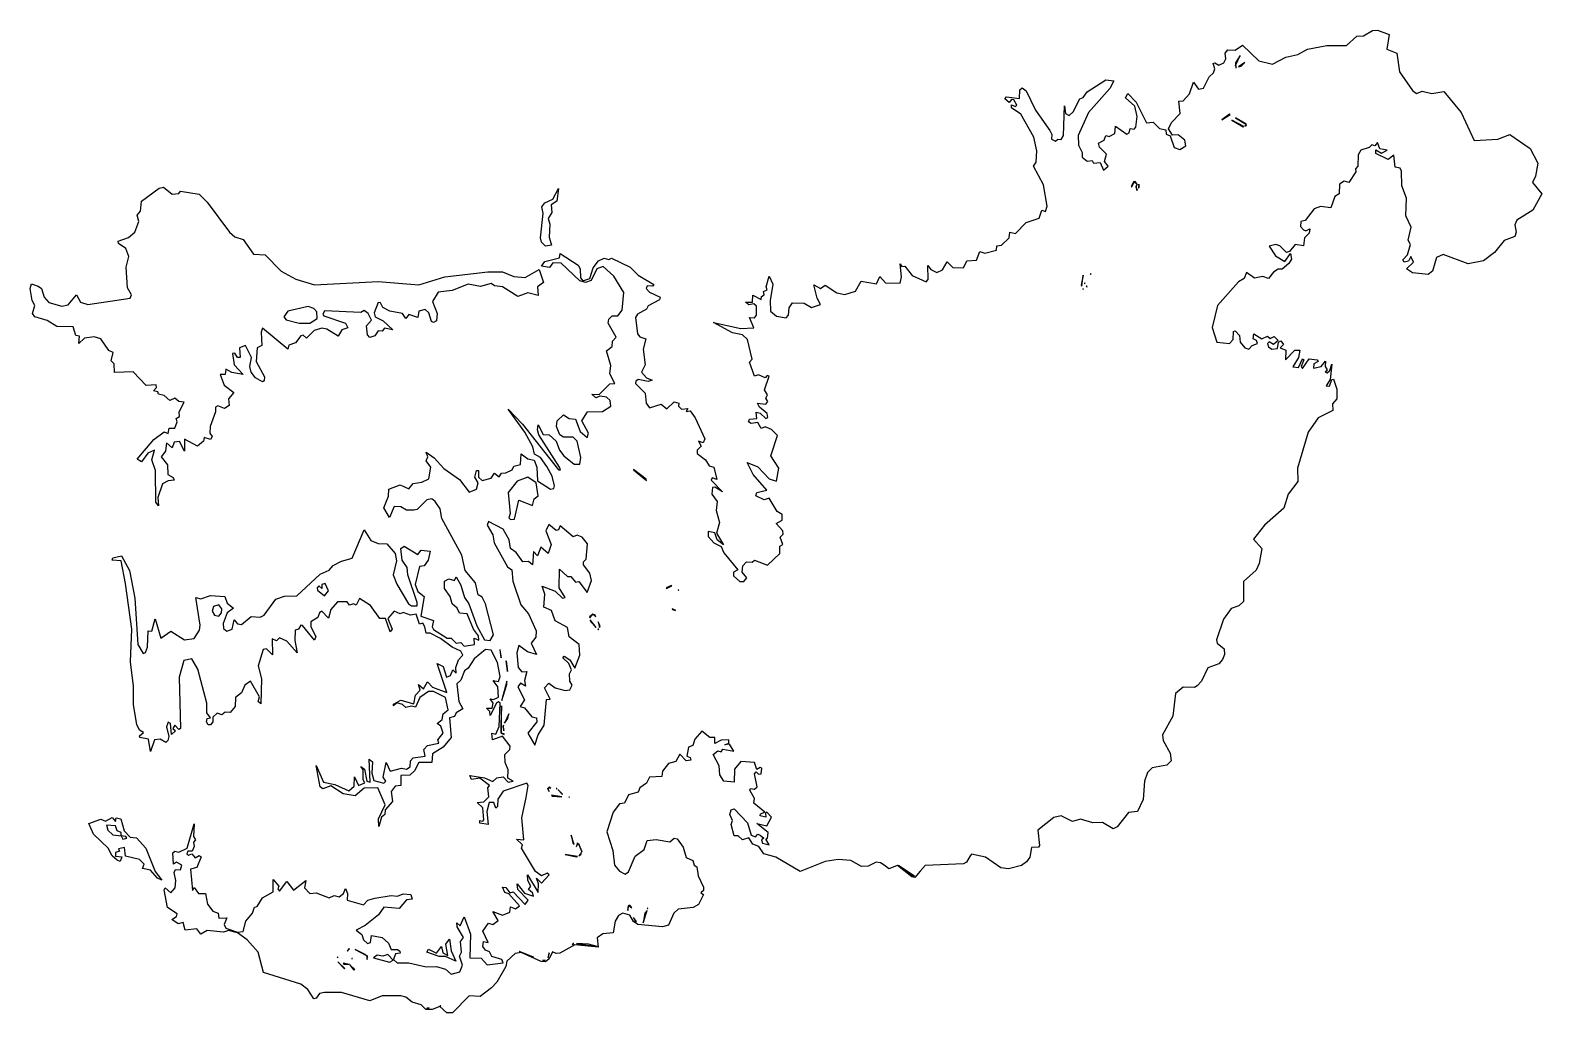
# Model space of a CAD drawing. Header units: millimetres. Extents: x 75 to 540, y 84 to 386.
import ezdxf

# ---------------------------------------------------------------- set-up
doc = ezdxf.new("R2010")
doc.units = ezdxf.units.MM
doc.layers.add('PASS_02', color=2, linetype='Continuous')

msp = doc.modelspace()

# ---------------------------------------------------------------- linework, layer by layer
at = {"layer": 'PASS_02'}
for points in [[(203.19, 84), (201, 85.89), (198.6, 85), (196.74, 85), (195.25, 86.44), (192.47, 87.25), (190.5, 88.81), (189, 89.19), (183.25, 89.21), (179.5, 87.7), (170.75, 90.21), (165.5, 90.25), (164, 89.89), (163, 88.45), (162.25, 88.27), (160.42, 91.12), (158.25, 92.77), (146.75, 96.37), (145.17, 102.62), (141.75, 106.42), (138.75, 108.52), (136, 109.28), (134.5, 108.81), (129.5, 109.28), (127.5, 108.11), (126.25, 109.82), (122.73, 109.38), (122.12, 111.75), (120.5, 111.36), (118.57, 112.62), (120.06, 113.62), (120.22, 114.38), (117.26, 116.38), (116.25, 121.82), (116.5, 122.34), (118.25, 120.81), (119.59, 122.38), (119.84, 124.62), (119.27, 127.12), (119.75, 127.98), (121.25, 127.92), (121.7, 129.38), (120, 130.25), (119.13, 129.62), (118.92, 133.12), (119.5, 133.67), (120.75, 133.31), (123.28, 134.62), (125.5, 142.02), (125.26, 138.12), (125.89, 137.12), (125.28, 136.38), (125.42, 135.12), (124.89, 133.62), (123.52, 133.62), (123.2, 132.88), (123.75, 132.43), (124.75, 132.88), (125.75, 131.65), (127, 132.33), (127.59, 131.88), (126.29, 128.62), (124.37, 128.12), (125, 121.58), (125.5, 122.49), (126.75, 120.68), (129, 120.63), (129.52, 117.38), (131.25, 115.24), (132.8, 114.62), (133, 113.02), (135.51, 113.12), (134.73, 111.12), (135.25, 109.99), (138.75, 108.75), (140.5, 108.94), (141.32, 112.12), (143.41, 114.62), (144, 116.4), (144.85, 116.62), (146.5, 119.34), (149.75, 121.13), (149.75, 124.94), (151.5, 122.88), (151.17, 122.12), (151.75, 121.37), (154, 124.38), (156, 121.71), (159.75, 124.63), (159.34, 122.38), (161, 120.68), (163, 120.89), (167, 119.32), (168.5, 120.02), (170, 119.66), (171.33, 120.62), (172, 122.23), (172.65, 120.62), (172.49, 118.62), (177.5, 117.12), (178.87, 118.62), (181, 119.21), (186, 120.08), (188, 119.84), (189.75, 120.55), (192.09, 120.38), (192.45, 118.88), (190.75, 118.75), (188.5, 116.05), (183.75, 116.44), (182.17, 114.12), (178, 110.77), (175.3, 109.38), (177, 108.05), (177.5, 106.4), (178.75, 105.27), (179.7, 105.62), (180, 107.76), (183.25, 107.09), (185.25, 105.4), (186, 103.48), (188, 103.43), (188.72, 102.88), (188.75, 102.36), (187.34, 102.12), (186.8, 100.38), (187.9, 99.38), (191.5, 99.33), (196.75, 98.14), (200, 98.2), (202.75, 97.35), (204.5, 95.84), (207.19, 96.62), (208, 98.62), (207.01, 101.38), (207.65, 102.62), (207.39, 105.88), (208.23, 107.12), (206.34, 110.38), (206.21, 111.62), (207.25, 110.67), (208.5, 113.51), (210.38, 108.12), (210.25, 100.84), (213.75, 100.8), (215.5, 98.73), (220.5, 99.37), (220.06, 100.38), (217, 101.31), (216.25, 102.76), (215, 103.24), (214.2, 104.38), (214.41, 105.88), (215.86, 105.62), (214.25, 109.11), (216, 111.51), (217.25, 111.11), (218.88, 112.38), (217.25, 115.07), (220.25, 113.96), (222.53, 114.88), (222.75, 116.52), (224.25, 115.97), (225.46, 116.88), (222.25, 120.53), (221, 120.98), (220.25, 122.55), (221.25, 122.49), (222.5, 120.88), (223.5, 121.13), (227.25, 117.28), (228.2, 118.62), (224.95, 121.88), (224.75, 123.63), (227, 120.73), (229.75, 119.81), (229.53, 120.88), (228.29, 121.88), (228.97, 122.88), (228.05, 124.62), (227.97, 126.38), (231.25, 120.97), (231.35, 123.62), (230.75, 125.34), (232.25, 123.82), (234.6, 126.38), (234, 126.85), (232.25, 126.05), (230.39, 127.38), (226.09, 134.62), (226.38, 135.62), (224.54, 137.38), (226.85, 137.12), (226.2, 143.88), (227.58, 150.12), (228.11, 153.88), (227.75, 154.58), (220.5, 152.09), (218.85, 149.62), (218.76, 147.38), (218.25, 146.84), (217.57, 148.62), (216.18, 148.62), (215.45, 145.88), (215.82, 141.88), (213.25, 142.28), (213.25, 143.04), (214.25, 142.85), (214.5, 143.29), (214.25, 146.99), (212.43, 148.62), (214.5, 148.78), (216.05, 150.38), (215.71, 153.12), (216.27, 153.88), (213.25, 156.06), (210.75, 155.73), (210.19, 156.88), (214.75, 156.24), (217.25, 155.04), (218.5, 156.2), (220.5, 156.45), (222, 154.86), (223.49, 155.12), (221.87, 156.12), (222.04, 158.62), (221.03, 160.88), (220.97, 163.38), (222.51, 164.88), (222.65, 165.88), (220.25, 168.96), (217.18, 167.88), (216.97, 169.88), (218.25, 169.61), (219.25, 171.93), (219.54, 179.12), (219, 179.53), (218.37, 179.12), (216.5, 175.3), (216.36, 176.62), (215.33, 177.62), (217.04, 177.62), (217.35, 179.12), (216.5, 180.44), (217.5, 180.23), (219, 180.96), (218.84, 184.12), (217.44, 186.12), (219, 185.76), (219.56, 187.38), (218.74, 191.62), (216.73, 195.38), (215, 195.64), (211.5, 192.75), (209.75, 189.92), (208.62, 189.12), (207.5, 186.25), (206.18, 185.12), (206.79, 179.62), (208.08, 177.38), (206, 176.19), (205.5, 175.07), (203.97, 174.62), (204.48, 168.62), (202, 165.62), (198.77, 163.62), (198.5, 160.89), (194.5, 160.94), (193.25, 158.3), (191.75, 157.05), (188.96, 156.88), (189, 153.8), (187.25, 153.64), (186, 152.04), (186.48, 148.88), (184.18, 146.38), (184.09, 144.88), (183.09, 144.12), (182.25, 141.28), (182.11, 143.62), (184.17, 147.88), (181.93, 153.12), (177.75, 153.05), (175, 150.67), (171.25, 151.26), (167.5, 153.71), (165, 152.79), (164.25, 153.38), (163, 159.98), (165.25, 154.91), (168.75, 154.14), (173, 152.24), (174.66, 153.62), (174.75, 156.54), (175.99, 153.88), (177.94, 154.62), (177.4, 155.62), (177.4, 158.62), (176.75, 159.65), (177.83, 158.88), (178.55, 155.12), (179.55, 154.88), (179.25, 161.9), (180.29, 161.12), (180.07, 157.62), (180.75, 155.37), (183.75, 154.54), (184.39, 155.12), (183.6, 156.38), (184.5, 160.94), (185.75, 158.27), (189.25, 159.19), (190.75, 158.81), (191.84, 159.62), (192.02, 161.38), (192.75, 162.31), (196.44, 162.88), (196.12, 164.88), (197.25, 166.1), (200.73, 166.88), (200.41, 167.88), (202.03, 169.88), (201.29, 172.12), (200.2, 172.88), (201.75, 174.1), (202.04, 175.88), (203.58, 177.12), (202.75, 180.85), (199, 182.75), (197.5, 182.75), (194.8, 180.88), (193.5, 177.87), (192.25, 178.24), (190.5, 177.83), (189.5, 178.78), (187.75, 179.22), (186.75, 178.34), (186.74, 178.88), (189, 180.06), (193, 178.94), (193.52, 181.62), (194.9, 183.12), (194.39, 184.88), (196, 183.51), (197.25, 185.72), (198.75, 184.02), (203.14, 182.38), (200.2, 191.38), (201.99, 190.38), (203, 187.13), (204.25, 187.6), (205, 189.43), (206, 188.33), (205.94, 190.12), (206.75, 192.43), (208.03, 193.88), (207.5, 195.13), (204.75, 196.31), (201.25, 198.97), (198, 200.61), (196.75, 200.62), (196.42, 202.62), (195.75, 203.68), (194.72, 203.38), (193.75, 206.51), (192, 206.2), (189.75, 207.01), (188.75, 206.57), (187, 207.45), (185.05, 205.12), (186.29, 201.88), (185.75, 201.06), (184.26, 205.12), (182.5, 205.14), (179.67, 209.12), (176.25, 211.32), (175.25, 209.25), (174.5, 209.68), (173.25, 209.24), (172.5, 210.27), (169.5, 210.32), (167.52, 207.88), (166.75, 205.28), (164.75, 207.38), (163.96, 206.88), (163.5, 205.45), (161.29, 204.12), (161.32, 202.62), (162.88, 199.62), (162.5, 198.53), (158.75, 202.97), (158.25, 203.12), (157.5, 201.93), (156.5, 201.58), (156.37, 198.38), (157.13, 194.62), (154, 198.23), (151.75, 199.2), (150.75, 198.28), (149.46, 198.88), (149.5, 194.02), (147.75, 195.88), (146.73, 195.62), (145.19, 190.62), (146.16, 186.62), (146, 178.94), (145.16, 179.62), (145.54, 181.12), (142.74, 185.88), (141, 184.71), (140, 182.34), (138.22, 180.88), (138.03, 178.12), (136.5, 176.26), (135.04, 176.38), (134, 175.55), (132.5, 176.04), (131.25, 174.88), (131.23, 173.38), (130.5, 172.49), (129.75, 172.47), (129.27, 173.38), (129.5, 174.39), (130.53, 174.62), (129.35, 176.12), (129.36, 179.12), (126.61, 189.62), (124.75, 192.72), (122.25, 192.21), (120.82, 187.12), (121.25, 171.39), (120.75, 171.09), (119.5, 172.37), (118.93, 171.38), (119.75, 170.62), (118.5, 169.54), (118.14, 172.88), (117.5, 173.33), (116.91, 171.88), (117.68, 168.88), (117.38, 167.62), (116.75, 167.1), (115, 168.03), (113.25, 167.83), (112, 164.31), (111.42, 168.12), (108.81, 168.62), (108.67, 169.12), (109.87, 170.12), (108.71, 170.88), (107.79, 172.62), (106.81, 178.62), (106.83, 184.38), (105.87, 191.88), (106.29, 201.88), (104.37, 215.88), (103.04, 222.88), (100.22, 223.12), (100.5, 223.81), (103.15, 224.38), (105.61, 219.88), (107.18, 211.38), (108.16, 197.12), (109.75, 194.39), (110.5, 194.7), (111.1, 196.38), (111.34, 201.38), (112.5, 201.25), (113.5, 205.02), (115.25, 199.1), (118.25, 201.23), (122.5, 198.59), (125.5, 199.01), (127.09, 201.62), (127.33, 203.12), (126, 211.58), (127.5, 211.25), (130.5, 212.21), (134.93, 211.88), (135.62, 209.88), (137.56, 208.38), (135.65, 206.88), (134.4, 203.62), (134.47, 202.12), (135.5, 201.28), (137.11, 201.88), (137.75, 204.73), (138.75, 203.53), (140, 203.31), (143, 205.76), (145.75, 205.58), (147, 206.18), (150.56, 211.12), (153.25, 212.03), (157, 212.17), (164.25, 218.76), (167, 219.98), (168.25, 221.42), (170.75, 222.73), (174, 223.72), (177.75, 232.42), (179.75, 229.08), (182, 228.19), (184.71, 228.12), (187.29, 225.12), (187.68, 222.88), (186.69, 218.62), (187.75, 215.68), (191.4, 209.62), (192.25, 209.05), (194, 209.08), (194.04, 210.12), (191.16, 218.62), (191, 220.82), (189.38, 223.12), (189, 226.62), (190, 227.36), (194.25, 224.81), (195.25, 226.18), (197.98, 225.88), (197.44, 223.12), (196.18, 221.38), (194.7, 221.12), (193.44, 215.62), (194.25, 213.45), (196.13, 211.88), (195.14, 205.88), (199, 204.5), (198.61, 202.62), (199, 201.8), (203.25, 199.14), (204.5, 199.16), (206, 197.6), (207.5, 197.82), (208.5, 196.61), (211.61, 197.12), (211.5, 199.13), (213, 198.5), (212.87, 199.88), (211.3, 201.88), (209.36, 206.62), (207, 206.75), (206.3, 208.38), (204.77, 209.62), (204.19, 211.88), (202.45, 214.38), (202.39, 216.62), (203.75, 217.31), (205.55, 216.88), (206, 217.94), (207.5, 215.43), (208.53, 211.62), (209.89, 209.62), (212.36, 202.88), (214.75, 198.63), (216.46, 198.38), (217.51, 200.12), (215.03, 209.62), (214, 211.74), (212.81, 212.38), (212, 216.09), (208.75, 219.87), (207.79, 224.62), (201.56, 235.88), (201.14, 238.88), (199.6, 241.12), (198.5, 241.95), (197, 241.65), (194, 238.65), (193, 238.43), (190.75, 238.41), (189, 239.47), (187, 239.62), (185.5, 236.23), (183.79, 239.12), (185.25, 242.72), (185.31, 244.88), (188.75, 246.23), (191.5, 244.96), (192.81, 246.62), (195.5, 247.02), (197.62, 248.12), (198.22, 251.62), (196.83, 253.62), (197.35, 254.88), (196.75, 256.26), (199.25, 254.55), (202.25, 251.22), (207.01, 247.88), (210, 244.03), (212.27, 244.88), (212.82, 246.88), (211.78, 248.62), (212.26, 250.62), (212.84, 250.62), (212.87, 248.62), (214, 247.57), (216.75, 248.27), (217.75, 249.81), (219.25, 248.73), (220, 249.86), (221.25, 249.92), (223.24, 250.88), (223.75, 251.92), (225.75, 252.52), (226, 255.8), (228, 254.24), (230, 253.8), (230.84, 251.62), (231, 247.43), (235, 244.93), (236, 245.09), (236.28, 245.88), (235.48, 248.88), (233.93, 251.88), (231.96, 254.62), (230.08, 255.62), (229.61, 257.88), (227.09, 262.38), (222, 269.45), (226.36, 264.88), (237.48, 250.88), (238.07, 250.88), (237.8, 251.62), (231.45, 261.62), (230.97, 263.12), (231.25, 264.71), (232.75, 261.72), (234.57, 261.62), (236.75, 259.65), (237.76, 256.88), (239.16, 255.12), (242.25, 252.63), (244, 252.63), (244.3, 254.62), (243.25, 259.62), (242, 260.92), (239, 260.85), (237.85, 261.62), (236.9, 264.12), (237.06, 265.88), (239, 267.73), (240.75, 266.67), (242.75, 266.42), (244.16, 262.62), (246.25, 260.78), (246.74, 262.12), (244.62, 265.88), (246.4, 268.62), (251, 268.79), (253.54, 270.38), (253.38, 272.12), (252.25, 273.22), (250.25, 273.51), (249, 273.01), (247.72, 274.12), (250, 274.03), (253.25, 277.25), (254.8, 277.38), (253.28, 280.38), (253.57, 282.88), (252.26, 287.38), (254, 288.74), (254.12, 290.38), (255.16, 291.62), (252.72, 295.88), (252.97, 297.12), (254, 298.13), (255.74, 298.12), (257.09, 299.88), (257.61, 305.38), (254.48, 310.38), (251.25, 313.28), (249.25, 312.66), (247.5, 309), (245.75, 308.37), (244.04, 308.88), (238.25, 314.38), (235.75, 314.46), (234.75, 313.07), (232.25, 313.39), (233.3, 314.88), (237.75, 315.96), (238, 317.31), (243.5, 313.69), (244.16, 312.62), (244.22, 309.88), (245, 308.92), (247.06, 309.62), (248.15, 312.88), (249.8, 315.12), (251.5, 315.9), (253, 315.48), (253.75, 315.93), (259.5, 313.1), (262, 310.66), (266.75, 307.78), (266.5, 307.27), (264.75, 307.44), (264.45, 306.62), (265.5, 305.42), (268.75, 303.9), (268.55, 303.12), (265, 301.29), (264.5, 300.21), (261.75, 298.71), (261.18, 297.62), (261.74, 292.62), (262.5, 291.73), (264.31, 291.12), (263.52, 287.88), (264.09, 283.12), (263.04, 280.88), (264.5, 279.07), (266.24, 278.38), (265, 277.99), (262, 278.62), (261.22, 278.12), (261.19, 277.38), (264.11, 274.38), (264.45, 271.38), (265.5, 269.86), (269, 271.01), (270.75, 269.61), (273, 271.78), (274.44, 271.38), (274.34, 270.38), (275.25, 269.48), (277.25, 269.73), (276.75, 268.73), (278, 268.94), (279.5, 266.85), (282.46, 260.38), (282, 259.12), (280.5, 259.62), (281.3, 258.12), (280.15, 256.88), (280.06, 255.88), (282.68, 253.88), (283.78, 252.12), (285.23, 251.62), (286.15, 247.88), (284.75, 248.37), (284.38, 247.62), (287.86, 244.12), (285.5, 245.55), (284.85, 245.38), (284.64, 243.38), (286.25, 241.12), (285.97, 238.38), (286.95, 234.62), (286.09, 231.38), (288.25, 227.83), (286.26, 229.38), (285.5, 231.44), (283.5, 231.85), (283.44, 230.38), (285.22, 228.38), (287.5, 227.24), (288.34, 225.38), (292.62, 220.12), (291.23, 219.38), (291.25, 218.3), (293.25, 216.54), (294.5, 216.49), (295.34, 217.62), (293.93, 219.38), (294.15, 221.38), (295.25, 222.56), (297, 222.43), (297.75, 223.07), (301.75, 221.55), (305.55, 225.12), (305.5, 227.39), (306.48, 227.88), (305.64, 230.12), (306.53, 231.12), (306.43, 232.12), (304.36, 234.38), (306.25, 235.33), (306.21, 237.12), (304.75, 238.07), (302.25, 242.12), (300.75, 241.65), (298.18, 242.88), (298.5, 243.83), (301.57, 244.62), (297.32, 249.38), (295.5, 253.12), (298.75, 251.81), (302.25, 248.07), (304.5, 247.33), (305.21, 251.38), (302.71, 255.12), (304.77, 261.38), (303, 263.21), (301, 264.05), (299.75, 263.53), (298.75, 265.4), (296.75, 265.11), (295.84, 265.62), (296.17, 266.38), (298.5, 266.61), (298.25, 268.54), (299.5, 268.26), (301.25, 266.67), (301.88, 266.88), (301.58, 268.12), (299.23, 270.12), (298.64, 271.38), (301.25, 271.01), (301.82, 271.88), (301.27, 272.88), (301.72, 273.88), (300.84, 275.38), (302.26, 279.62), (301.67, 279.88), (301, 279.15), (299, 280.03), (297.75, 279.62), (296.15, 283.88), (297.01, 284.88), (295.55, 290.88), (294, 292.32), (291, 292.98), (285.17, 296.12), (293.5, 294.25), (297.5, 294.53), (296.21, 297.62), (297.75, 297.6), (298.34, 298.38), (298.39, 301.12), (297.5, 301.84), (296, 301.51), (294.97, 302.38), (297.12, 302.38), (297.25, 304.52), (299.75, 303.24), (299.9, 304.12), (300.75, 304.62), (300.5, 305.67), (301.63, 306.12), (301.37, 307.12), (302.25, 310.35), (303.32, 307.88), (302.53, 302.88), (302.7, 299.62), (304.5, 298.06), (307.5, 297.51), (308.18, 298.38), (308.37, 300.62), (309.44, 302.12), (313, 302.11), (315.25, 300.78), (318.03, 301.62), (316.95, 303.62), (316, 307.74), (318, 306.57), (319.5, 307.55), (323, 305.28), (325.5, 304.76), (328.75, 305.7), (330.5, 308.82), (335.25, 307.97), (336.25, 310.21), (338, 308.27), (342.5, 308.25), (342.97, 310.12), (342.5, 314.13), (343, 313.28), (344, 313.42), (346.25, 310.53), (350.5, 308.6), (351.1, 309.38), (351, 313.59), (351.98, 312.38), (353.75, 311.52), (355.5, 312.35), (357, 314.78), (358.75, 313.02), (362, 312.95), (363.02, 315.12), (366, 315.3), (367, 317.96), (368.5, 317.45), (372.09, 318.38), (372.25, 319.73), (373.67, 319.88), (376, 322.15), (376.25, 323.86), (378, 323.48), (381.25, 326.85), (385.25, 328.22), (386.04, 330.62), (387.25, 330.19), (387.74, 331.88), (386.57, 338.38), (383.54, 344.12), (384.28, 345.38), (384.57, 348.88), (383.61, 353.12), (379.66, 360.12), (376.75, 362.14), (376.75, 363.03), (378, 362.51), (378.4, 362.88), (377.5, 364.57), (376.75, 364.69), (376, 363.69), (374.74, 364.88), (375.25, 365.46), (379.25, 364.93), (379.34, 367.62), (380, 368.2), (381.25, 367.33), (384.12, 361.38), (388.5, 355.12), (389.14, 353.88), (389, 352.49), (390.25, 351.83), (391, 352.51), (392, 352.35), (392.77, 353.62), (393, 362.69), (393.37, 360.38), (394.5, 359.76), (395.66, 360.88), (397.75, 364.85), (398.75, 365.23), (400, 366.96), (405.75, 370.68), (408.19, 370.38), (407, 367.99), (400.46, 360.62), (397.29, 353.62), (397.34, 350.62), (398.44, 348.38), (398.43, 346.88), (400, 345.73), (401.5, 345.9), (402, 345.1), (404, 345.31), (405, 342.94), (406.44, 344.12), (405.32, 345.62), (405.98, 347.88), (403.75, 350.05), (403.5, 351.2), (405.19, 352.12), (405.75, 353.54), (406.75, 353.25), (408.5, 354.18), (408.75, 356.42), (412.25, 354.03), (412.91, 354.38), (413.25, 355.72), (414.5, 355.52), (415.02, 356.12), (415.38, 359.38), (414.71, 362.62), (411.84, 365.12), (412.5, 366.5), (415.11, 363.88), (418.25, 357.51), (420.25, 357.64), (422.25, 355.78), (424.24, 355.38), (424.25, 354.04), (425.5, 353.51), (426.71, 349.88), (428.5, 349.32), (430.35, 350.38), (430.06, 352.12), (428, 353.84), (426.25, 353.69), (425.04, 355.62), (425.89, 357.62), (428.64, 360.38), (428.23, 364.12), (429.5, 364.25), (431.5, 366.37), (432.75, 369.98), (434.25, 367.87), (435.73, 368.12), (437.5, 371.6), (438.86, 372.88), (439.24, 374.12), (438.75, 375.71), (439.25, 375.95), (440.5, 375.17), (442, 375.91), (442.63, 377.12), (442.42, 378.88), (443.25, 379.96), (445.5, 379.78), (447.75, 381.38), (452.75, 376.49), (457, 375.55), (461.12, 377.63), (464.75, 378.46), (467.75, 380.16), (473.74, 381.25), (479.75, 381.24), (482.89, 384.12), (485, 384.24), (487.73, 385.88), (489.25, 385.93), (492.84, 384.62), (492.13, 380.12), (495.2, 378.88), (496.04, 373.12), (500.01, 367.38), (501.25, 366.5), (503, 367.19), (506, 366.5), (509.64, 367.12), (515, 360.7), (519, 352.05), (526.25, 352.45), (530, 353.93), (536.25, 349.61), (538.53, 345.12), (537.84, 341.12), (536.89, 339.12), (539.77, 335.62), (536.99, 330.62), (532.11, 327.62), (531.46, 326.12), (531.9, 323.88), (531.5, 322.58), (528.25, 321.3), (525.25, 317.62), (521.83, 315.12), (517.14, 314.12), (509.5, 316.98), (507.42, 316.12), (506.13, 311.88), (504.88, 310.88), (500.06, 311.38), (498.16, 312.62), (500.33, 314.62), (499.5, 316.44), (498.75, 315.01), (497.5, 314.62), (497.03, 315.38), (498.49, 316.88), (499.43, 320.12), (498.72, 321.38), (499.61, 325.38), (497.94, 328.88), (498.16, 334.38), (496.75, 338.12), (496.63, 342.62), (496.25, 343.54), (494.75, 343.82), (494.25, 347.55), (492.5, 346.26), (488.75, 348.04), (488.75, 349.17), (490.5, 348.19), (492.21, 349.12), (490, 349.49), (489.25, 351.46), (488.5, 350.45), (487.5, 350.77), (486.75, 349.93), (484.15, 349.12), (483.28, 347.62), (483.26, 344.12), (482.55, 343.38), (482.61, 342.38), (480.5, 339.13), (479, 339.53), (477.55, 338.62), (477.44, 335.62), (476.17, 334.88), (474.89, 331.38), (471.75, 331.73), (469.75, 331.1), (467, 327.42), (465.65, 327.12), (465.56, 325.62), (466.5, 324.59), (467.25, 324.27), (468.43, 324.88), (468.25, 323.58), (466.87, 322.12), (466.5, 319.64), (464, 320.08), (462.25, 317.89), (461.25, 317.65), (459.25, 319.73), (458, 320.12), (456, 319.63), (457.92, 316.62), (460.75, 314.91), (462.5, 317.35), (462.84, 315.62), (462, 314.3), (460, 312.5), (458.75, 312.48), (457.25, 311.55), (455.75, 309.68), (454, 310.22), (451.5, 309.72), (449, 311.49), (448.25, 309.64), (446.52, 308.62), (440.1, 301.38), (438.43, 294.62), (439.85, 290.12), (443.75, 289.67), (444.85, 290.88), (445, 293.36), (445.5, 293.56), (446.8, 292.12), (447, 290.12), (448.5, 288.35), (449.75, 287.97), (450.75, 289.1), (452.33, 289.62), (452.06, 290.62), (451, 291.08), (451.25, 292.64), (453.75, 291.14), (455.5, 291.9), (456.25, 291.16), (457.5, 291.77), (458.75, 290.58), (457.25, 289.36), (456, 290.15), (455.41, 289.62), (455.78, 288.62), (456.75, 287.9), (458.5, 288.17), (458.88, 290.12), (459.5, 290.53), (460.41, 289.38), (459.35, 288.38), (461.06, 287.62), (461, 284.69), (463.89, 287.62), (465.43, 287.62), (464.98, 285.38), (463.25, 282.51), (465, 282.26), (466.25, 284.97), (466.6, 284.62), (465.84, 282.62), (466.25, 282), (468.25, 284.93), (470.75, 284.66), (471.07, 284.12), (469.68, 283.38), (469.6, 282.12), (472, 282.56), (473.25, 284.21), (473.16, 282.62), (473.84, 281.62), (473.16, 280.88), (473.75, 280.66), (474.65, 281.38), (475.25, 283.36), (474.72, 278.62), (473.48, 276.62), (474.5, 276.58), (475.18, 278.62), (475.75, 278.74), (476.8, 275.62), (476.78, 272.62), (475.45, 271.12), (475.57, 269.12), (471, 266.82), (467.91, 262.38), (464.67, 251.38), (464.76, 247.25), (461.85, 243.38), (460.5, 239.02), (454.56, 233.88), (451.12, 229.5), (453.75, 226.71), (452.88, 222.01), (452, 220.05), (448.12, 216.5), (448.12, 210.35), (446.63, 209), (444.25, 208.21), (441.88, 205), (439.74, 198.62), (440, 197.58), (442.09, 195.88), (442.19, 194.12), (441.62, 192.6), (440.52, 191.25), (437.12, 190), (435.12, 185.86), (433.81, 184.5), (433, 184), (429.5, 184.01), (427.15, 182.12), (426.38, 175.12), (423.18, 169.38), (423.38, 167.62), (425.5, 163.75), (425.87, 161.38), (424.5, 160.12), (420, 159.31), (418.59, 157.88), (417.66, 155.12), (417.26, 149.5), (415.5, 145.88), (412.75, 145.51), (409.24, 141.12), (408, 140.54), (404.75, 142.49), (401.75, 142.33), (398, 143.52), (395.5, 142.73), (392, 144.48), (389.75, 143.98), (384.89, 140.12), (385.39, 135.38), (385, 134.86), (382.88, 134.75), (382.38, 131.84), (381.38, 130.35), (379.8, 129.25), (375.82, 128.25), (373.43, 128.5), (368.75, 131.8), (364.49, 132.73), (364.06, 132.24), (362.88, 130.3), (362.01, 129.75), (350.24, 129.25), (348.7, 127.56), (347, 125.56), (346.13, 125.75), (341.66, 129.22), (341.42, 129.17), (339, 128.25), (337.89, 129.17), (336.48, 130.06), (335.12, 130.25), (332.67, 129), (330.62, 128.97), (327.38, 130.75), (323.5, 131.14), (319.5, 130.47), (311.74, 127.38), (304.25, 131.78), (300.63, 132.88), (299.08, 135.12), (297.25, 135.79), (296, 137.77), (294, 137.18), (292.75, 138.35), (291.5, 138.36), (290.52, 141.88), (290.97, 143.12), (290.1, 144.88), (290.61, 146.38), (291.5, 146.64), (295.62, 142.38), (296.75, 138.56), (298, 138.04), (298.75, 138.92), (299.52, 138.62), (300.56, 137.62), (299.9, 137.12), (300.16, 136.12), (302.21, 135.62), (301.2, 137.38), (301.78, 137.62), (301.97, 139.38), (298.41, 142.12), (301.5, 141.48), (302.94, 144.12), (301.5, 145.61), (301.08, 145.38), (301.23, 144.12), (299.5, 144.49), (299.55, 145.12), (300.96, 145.62), (297.49, 148.38), (297.75, 149.88), (296.28, 152.38), (296.5, 152.89), (297.75, 152.75), (298.59, 153.38), (297.7, 157.38), (298.25, 158), (299, 157.28), (299.75, 157.46), (300.01, 159.12), (299.5, 159.4), (298.5, 158.73), (297.75, 160.95), (293.5, 161.17), (291.63, 158.88), (291.5, 154.84), (288.35, 155.12), (287.08, 157.12), (286.84, 159.88), (285.01, 163.38), (286.5, 164.51), (287.5, 164.16), (288, 165.01), (291.33, 164.38), (290, 166.52), (288.62, 166.38), (289.88, 166.88), (289.85, 167.88), (287.5, 167.79), (285.5, 166.71), (285.5, 168.57), (284, 168.61), (281.5, 170.58), (279.4, 168.12), (278.75, 166.12), (277.45, 165.62), (276.98, 162.88), (278, 162.4), (278.17, 161.62), (276.75, 161.46), (274.75, 163.46), (273.5, 161.25), (271.33, 160.62), (269.5, 158.29), (269.25, 156.59), (265.5, 156.39), (264.5, 154.59), (262.52, 153.12), (262, 151.83), (259, 150.94), (257.75, 148.4), (256.25, 148.16), (254.33, 145.62), (252.33, 139.62), (254.15, 133.88), (254.74, 129.38), (256.25, 127.55), (258, 126.54), (259, 127.29), (261.04, 132.12), (263.79, 134.12), (264.75, 136.98), (267.5, 137.24), (271.75, 136.56), (273, 137.67), (274, 137.41), (275.81, 134.88), (276.75, 131.68), (278.75, 130.84), (279.16, 129.38), (280, 128.88), (280.41, 126.12), (282.08, 122.62), (282.09, 121.62), (281.24, 120.88), (282.04, 120.38), (280.5, 117.31), (278.89, 116.38), (274.25, 115.82), (272.92, 114.62), (271.25, 110.96), (269.5, 110.37), (261.88, 111.12), (260.5, 112.07), (259.38, 114), (257.25, 114.56), (255.91, 113.88), (254.86, 112.12), (254.25, 108.57), (251.12, 108.25), (249.38, 107), (249.64, 104.12), (242.5, 104.91), (237.88, 102.31), (236.75, 102.19), (235.62, 102.75), (234.62, 100.56), (233.5, 99.69), (232.16, 99.75), (226, 102.48), (224.12, 102.25), (221.59, 99.88), (221.25, 98.18), (218.52, 93.38), (216.83, 91.62), (213.35, 89), (210, 89.25), (204.85, 84)], [(445.65, 375.12), (447, 378.13), (445.61, 375.88), (445.67, 374.38), (445.92, 374.45)], [(448.5, 376.02), (446.54, 374.64), (447.34, 374.88)], [(441.38, 358.38), (443.93, 360.02), (443.75, 360.13)], [(448.14, 356.33), (444.5, 358.34), (448, 356.27)], [(448.95, 356.96), (448.94, 357.12), (445.64, 359.04)], [(448.96, 356.78), (448.52, 356.46), (448.96, 356.62)], [(414.46, 339.39), (414.24, 339.38), (413.56, 337.89), (413.75, 337.81)], [(414.75, 339.42), (414.59, 339.4), (415.39, 338.62)], [(117.5, 262), (117.75, 263.7), (119.55, 263.62), (120.2, 265.62), (119.91, 266.62), (121, 267.24), (120.9, 268.62), (122.36, 271.62), (120.75, 271.87), (119.5, 272.87), (118, 272.2), (116.25, 273.64), (114.5, 274.07), (114.25, 274.83), (112.97, 275.12), (113.91, 276.12), (113.75, 276.99), (110.75, 276.71), (106.75, 280.93), (101, 280.78), (100.88, 283.38), (99.96, 284.38), (100.61, 286.88), (99.25, 287.54), (96.75, 291.11), (94.75, 291.73), (91.75, 291.32), (90, 289.71), (90.26, 291.88), (89.11, 292.12), (88.25, 294.77), (83.25, 294.94), (80.25, 296.73), (76.5, 297.89), (75.79, 298.88), (76.44, 301.38), (75.65, 302.88), (75.07, 306.62), (75.5, 307.98), (77.5, 307.33), (78.5, 306.52), (79.31, 303.88), (80.75, 302.23), (84.75, 301.18), (86.75, 301.55), (89.25, 304.66), (90.56, 302.38), (92.75, 301.64), (105.75, 303.63), (106.19, 304.62), (105, 306.77), (104.54, 313.12), (105.41, 316.38), (104.48, 318.88), (102.25, 320.38), (102.15, 321.12), (105.25, 322.26), (107.18, 323.88), (108.41, 327.12), (107.9, 329.12), (108.92, 330.38), (109.25, 333.44), (114.71, 337.38), (116, 337.74), (118.75, 335.51), (120.75, 335.74), (121.25, 336.52), (127, 335.55), (129.5, 333.07), (136.31, 323.88), (138, 322.49), (140.5, 321.67), (143.75, 317.16), (147.3, 316.88), (152.25, 311.94), (156.75, 309.47), (162.5, 307.73), (182, 308.69), (194.5, 307.69), (202.5, 310.12), (215.75, 311.69), (220.25, 311.66), (223.75, 310.24), (227.25, 309.95), (231.5, 312.41), (232.9, 308.38), (231.04, 307.12), (231.25, 304.46), (228, 305.23), (225, 304.08), (220.25, 307.04), (217.75, 307.36), (216.75, 308.1), (213.5, 307.15), (209.75, 307.94), (204.75, 305.98), (200.5, 305.41), (198.72, 302.62), (200.13, 298.88), (199.92, 296.62), (199.08, 296.12), (198.43, 296.38), (197.62, 299.12), (196.5, 300.08), (194.55, 299.62), (194.25, 297.62), (191.5, 298.61), (190.5, 297.38), (189.5, 298.87), (185.67, 299.62), (183.5, 300.69), (182.75, 302.12), (182, 302.24), (180.77, 299.12), (181.09, 297.88), (183.55, 296.62), (186.56, 293.88), (184, 294.4), (183.25, 293.44), (182, 293.58), (181, 292.04), (179.5, 291.47), (178.73, 292.38), (178.47, 295.12), (179.97, 296.88), (178.98, 298.88), (177.75, 299.8), (176.75, 299.2), (165.5, 299.7), (165, 298.62), (165.35, 298.12), (171.96, 295.88), (172.75, 294.46), (170.87, 293.88), (169.75, 291.94), (166.25, 294.08), (164.75, 294.34), (162.35, 293.62), (160, 291.29), (159, 292.23), (158.25, 292.05), (156.62, 289.88), (154.6, 289.12), (154.25, 287.94), (146.5, 294.42), (146.05, 293.12), (146.25, 289.07), (144.85, 288.38), (144.51, 284.12), (147.05, 279.38), (147, 278.17), (146.5, 277.9), (144.31, 279.12), (143, 280.82), (142.6, 282.62), (143.06, 285.38), (141.25, 289.04), (139.42, 288.38), (139.63, 285.38), (138.84, 285.38), (138, 286.65), (137.25, 286.61), (137.74, 283.12), (140.48, 280.12), (137, 280.8), (135.25, 281.77), (135, 280.17), (133.48, 280.12), (134.73, 276.88), (137.67, 274.62), (135.99, 272.62), (136.2, 270.62), (134.75, 269.66), (132.75, 270.55), (131.98, 270.12), (132.07, 268.62), (130.41, 264.12), (130.3, 262.12), (131.02, 261.12), (130.5, 260.21), (128.5, 260.77), (128.35, 259.62), (126.5, 258.12), (122.5, 260.3), (122.5, 256.57), (121, 259.56), (119.31, 259.38), (118.75, 257.58), (117, 259.1), (116.68, 256.62), (115.37, 254.88), (117.29, 252.38), (117.36, 249.38), (119, 248.48), (119.35, 247.62), (117.5, 247.48), (115.75, 246.55), (114.3, 242.38), (114.5, 239.82), (113.73, 240.88), (113.63, 250.62), (112.46, 253.88), (113.25, 256.88), (111.25, 255.95), (109.25, 253.29), (107.98, 254.12), (113.09, 260.12), (116.25, 262.5)], [(235.25, 332.28), (235.4, 329.88), (234.34, 328.12), (234.86, 326.38), (234.6, 322.38), (235.3, 319.88), (233.47, 319.62), (232.25, 320.82), (231.98, 322.12), (232.79, 329.62), (232.38, 331.62), (233.25, 332.91), (235.75, 334.04), (237.5, 337.31), (237.01, 333.38)], [(414.94, 337.88), (415.03, 337.54), (415.39, 338.62)], [(415.48, 336.99), (415.07, 337.38), (415.25, 336.7)], [(415.89, 338.62), (415.8, 337.37), (416.01, 337.62)], [(398.79, 310.62), (398.21, 307.62), (398.33, 307.33)], [(399.19, 308.12), (399.26, 308.04), (399.27, 308.26)], [(399.73, 307.39), (399.95, 307.09), (400, 307.12)], [(401.12, 311.18), (400.93, 310.88), (401.12, 311.12)], [(398.86, 306.4), (398.68, 306.5), (398.75, 306.32)], [(161, 295.94), (163.31, 297.38), (163.14, 299.38), (162.25, 300.43), (160.5, 301.01), (154.25, 299.62), (153.04, 297.88), (153.75, 296.92), (157.75, 295.9)], [(264.5, 247.56), (264.39, 247.94), (260.53, 250.95), (260.58, 250.88)], [(222, 243.88), (222.64, 237.38), (222.22, 236.12), (222.75, 235.55), (224, 235.67), (225.25, 241.51), (229.5, 239.86), (230, 241.89), (231.25, 242.85), (230.6, 246.88), (228, 248.54), (224.81, 247.38)], [(239.5, 183), (241, 183.22), (241.71, 184.62), (240.99, 185.88), (240.84, 188.12), (241.44, 189.38), (240.64, 191.38), (238.83, 193.12), (239.25, 193.6), (241, 192.43), (242.5, 189.89), (244.03, 193.88), (243.87, 197.12), (240.75, 199.49), (240.23, 202.38), (236.5, 204.45), (235.36, 207.62), (232.94, 208.62), (233.25, 212.62), (232.44, 215.12), (236.5, 213.59), (238.75, 211.4), (239.51, 211.62), (237.66, 214.62), (237.75, 220.32), (240.25, 218.07), (241.25, 218.08), (242.75, 216.35), (243.75, 216.49), (246.25, 213.18), (247.67, 216.88), (247.13, 219.12), (245.12, 221.62), (245.13, 222.62), (246, 223.38), (246.4, 228.12), (244.75, 230.16), (243.25, 230.78), (242, 230.25), (238, 233.6), (237.5, 232.39), (236.75, 232.25), (234.5, 234.03), (233.58, 232.12), (235.2, 227.88), (234.25, 225.13), (232, 227.09), (231, 224.4), (229.75, 225.73), (229.5, 221.63), (228.25, 222.68), (226.5, 222.57), (224.5, 225.45), (222.77, 226.62), (222.28, 229.38), (220.46, 232.62), (216, 234.95), (215.5, 233.88), (217.28, 230.88), (217.7, 228.38), (221.75, 221.06), (223.08, 220.12), (223.4, 216.62), (225.9, 209.38), (228.25, 206.59), (230.63, 201.38), (230.55, 199.38), (229.05, 197.62), (230.72, 194.12), (227.98, 194.88), (225.25, 196.83), (224.71, 194.62), (225.1, 190.12), (226.25, 188.76), (227.78, 188.88), (227.07, 186.12), (227.36, 184.38), (225.75, 185.24), (225.01, 184.12), (227.01, 180.12), (225.73, 178.12), (227, 177.71), (229.25, 174.98), (230.75, 174.65), (230.83, 173.38), (228.03, 169.88), (230.25, 166.19), (231.22, 169.38), (233.08, 172.38), (233.75, 180.29), (234.9, 180.38), (233.22, 183.88), (234.5, 185.29), (236.5, 183.83)], [(166.75, 213.62), (165.75, 215.96), (164.74, 215.62), (164.75, 214.4), (163.75, 215.2), (163.25, 214.62), (163.38, 213.88), (165.5, 212.16)], [(272.25, 215.29), (270.58, 214.62), (270.64, 214.42), (272.34, 215.23)], [(274.45, 213.88), (274.29, 213.97), (274.39, 213.77)], [(133.94, 208.12), (133, 209.32), (131.38, 208.88), (131.03, 207.38), (131.75, 206.16), (133, 205.87), (133.92, 206.88)], [(247.04, 205.62), (247.1, 205.35), (248, 206.44)], [(247.25, 204.71), (247.38, 204.12), (249.08, 202.39)], [(248.97, 205.71), (248.75, 206.19), (248, 206.44)], [(272.57, 207.88), (273.45, 207.62), (273.46, 207.74), (272.44, 208.11)], [(249.6, 201.85), (249.75, 201.69), (249.83, 201.86)], [(250.08, 202.43), (250.29, 202.88), (249.69, 204.16)], [(219.39, 195.48), (219.85, 193.12), (219.5, 195.48)], [(221.76, 189.12), (221.34, 192.12), (221.75, 188.83)], [(221.57, 184.88), (221.62, 185.87), (220.05, 180.12), (220.04, 179.98)], [(219.98, 178.32), (219.84, 174.88), (219.8, 169.88)], [(220.36, 171.88), (220.69, 170.67), (220.61, 172.41)], [(220.89, 173.01), (221.92, 174.38), (222.24, 175.88)], [(219.8, 169.88), (220.75, 169.46), (220.74, 169.68)], [(234.75, 153.39), (234.37, 153.11), (235.08, 153.04)], [(234.05, 152.88), (234.58, 152.04), (234.23, 153)], [(235.5, 150.56), (238.5, 150.36), (235.34, 150.82)], [(236.93, 152.88), (236.73, 152.87), (236.96, 152.85)], [(238.75, 151.18), (237.27, 152.56), (238.7, 151.03)], [(240.75, 150.27), (240.69, 150.22), (240.82, 150.26)], [(102.46, 133.62), (101.25, 133.25), (101.25, 132.08), (103.27, 131.88), (102.75, 130.44), (101.75, 130.86), (100.25, 132.26), (98.98, 134.62), (94.5, 138.84), (93.1, 142.12), (96.75, 143.53), (98.25, 142.92), (100.25, 143.96), (101.25, 142.77), (101.5, 143.92), (102.97, 143.62), (103.98, 139.88), (105.75, 137.93), (107.75, 137.72), (110.56, 134.62), (113.43, 127.38), (115.5, 124.79), (114.17, 125.38), (112, 127.77), (109.57, 128.38), (110.1, 129.62), (108.67, 131.12), (104.39, 132.12), (104, 134.75), (102.21, 134.38)], [(103, 138.33), (103.5, 137.37), (104.72, 137.62), (104.5, 138.14), (103.02, 138.38), (103.07, 139.38), (101.8, 139.88), (101.25, 141.41), (98.5, 141.66), (98.97, 140.12), (100.5, 138.69)], [(242.3, 135.68), (241.33, 138.62), (241.84, 136.12)], [(243.05, 135.12), (242.87, 135.12), (243, 135)], [(243.25, 136.17), (243.12, 135.29), (243.44, 136.05)], [(244.64, 133.62), (243.73, 135.88), (243.59, 135.96), (244.61, 133.48)], [(243, 131.88), (243.32, 132.06), (239.51, 132.62)], [(244.39, 132.62), (244.55, 133.26), (243.69, 132.25)], [(346.75, 125.79), (346.95, 126.01), (342, 129.29)], [(258.75, 115.38), (258.99, 116.89), (258.9, 116.88)], [(259.07, 116.91), (260.05, 116.25), (259.5, 116.99)], [(261.49, 112.05), (260.51, 113.24), (261, 112.15)], [(264.7, 115.4), (264.07, 114.62), (263.5, 111.64)], [(264.69, 116.01), (264.87, 115.95), (264.93, 116.12)], [(173.22, 103.67), (173, 103.69), (172.53, 102.88)], [(178.24, 101.74), (178.06, 101.88), (175, 103.49)], [(201.92, 102.38), (203.5, 101.62), (202.85, 105.12), (204, 106.57), (204.5, 102.99), (205.91, 99.88), (202.75, 101.26), (200.75, 101.29), (196.98, 102.62), (197.5, 103.51), (200, 102.27), (201.5, 104.41)], [(225.5, 102.84), (225.36, 102.81), (229.75, 101.13)], [(234.17, 100.88), (234.45, 101.12), (234.59, 102.38)], [(242, 105.29), (241.66, 104.99), (242.14, 105.29)], [(246.75, 105.09), (243.03, 105.25), (249.35, 104.38)], [(169.59, 101.04), (169.5, 101.15), (169.53, 100.89)], [(171.77, 97.62), (169.65, 99.62), (171.72, 97.53)], [(171.5, 98.97), (173.22, 98.84), (173.18, 98.88), (171.27, 99.24)], [(174.5, 97.24), (174.87, 97.27), (173.33, 98.74)], [(173.91, 100.72), (173.97, 100.62), (174.15, 100.68)], [(178.61, 100.38), (178.73, 101.38), (178.46, 101.57)], [(183.5, 101.39), (181.75, 101.74), (180.65, 100.88), (185.5, 99.5), (186.67, 100.12), (185, 101.92)], [(232.6, 100.03), (233, 99.88), (233.33, 100.16)], [(196.96, 85.38), (197, 85.35), (197.73, 85.52)], [(201.25, 86.17), (200.95, 86.11), (201.34, 86.06)]]:
    msp.add_lwpolyline(points, close=True, dxfattribs=at)

doc.saveas('drawing.dxf')
